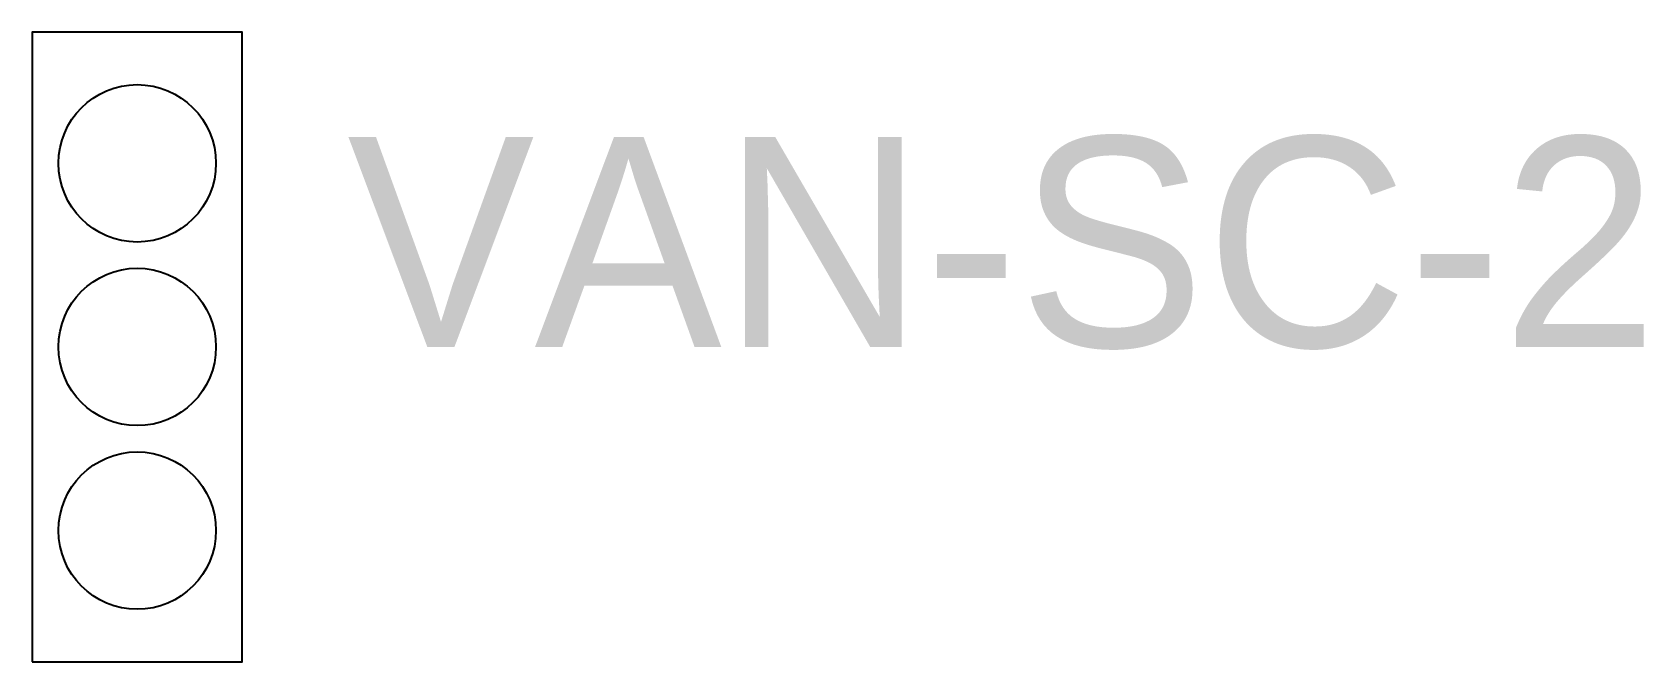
# Model space of a CAD drawing. Header units: inches. Extents: x 486474 to 494239, y 5455982 to 5460069.
# Drawn here: x 488174.91 to 488190.26, y 5456497.33 to 5456503.33 of the extents above; entities that cross this region are included whole.
import ezdxf

# ---------------------------------------------------------------- set-up
doc = ezdxf.new("R2010")
doc.units = ezdxf.units.IN
doc.header["$MEASUREMENT"] = 0
doc.layers.add('Traffic Signals', color=10, linetype='Continuous')

msp = doc.modelspace()

# ---------------------------------------------------------------- linework, layer by layer
at = {"layer": 'Traffic Signals', "color": 1}
msp.add_lwpolyline([(488174.909, 5456497.327), (488176.909, 5456497.327), (488176.909, 5456503.327), (488174.909, 5456503.327)], close=True, dxfattribs=at)
for centre in [(488175.909, 5456502.077), (488175.909, 5456500.327), (488175.909, 5456498.577)]:
    msp.add_circle(centre, 0.75, dxfattribs=at)

# ---------------------------------------------------------------- texts
msp.add_text('VAN-SC-2', height=2, dxfattribs=at).set_placement((488177.909, 5456500.327))

doc.saveas('drawing.dxf')
